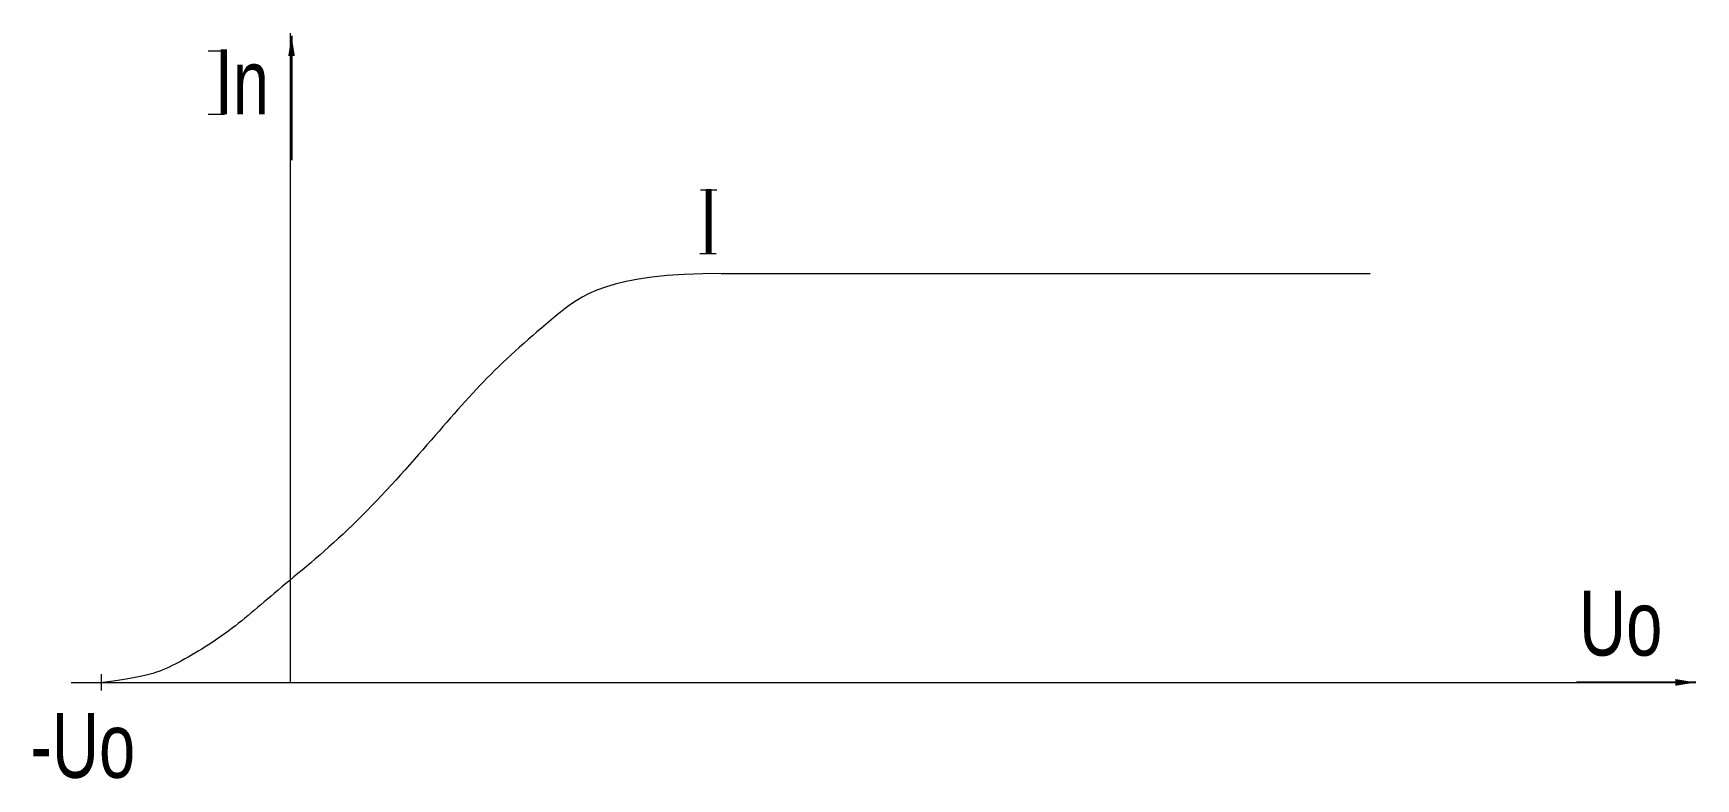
# Model space of a CAD drawing. Header units: millimetres. Extents: x -32 to 173, y -12 to 80.
import ezdxf

# ---------------------------------------------------------------- set-up
doc = ezdxf.new("R2010")
doc.units = ezdxf.units.MM
doc.layers.get('0').update_dxf_attribs({"linetype": 'CONTINUOUS', "lineweight": 0})
doc.styles.get("Standard").update_dxf_attribs({"font": 'txt', "width": 0.75})
doc.dimstyles.get("Standard").update_dxf_attribs({"dimtxt": 2.5, "dimasz": 2.5, "dimexe": 1.25, "dimexo": 0.625, "dimtad": 1, "dimtxsty": 'Standard', "dimcen": 2.5, "dimadec": 0, "dimazin": 0, "dimtfac": 1, "dimtmove": 0, "dimatfit": 3, "dimfxl": 1, "dimarcsym": 0})

msp = doc.modelspace()

# ---------------------------------------------------------------- linework, layer by layer
for p, q in [((-0.76, 0), (-0.76, 80)), ((52.34, 50.39), (132.34, 50.39)), ((-27.81, 0), (172.19, 0))]:
    msp.add_line(p, q)
at = {"lineweight": 15}
for p, q in [((-10.91, 77.82), (-8.91, 77.82)), ((-10.91, 70.04), (-8.91, 70.04)), ((49.79, 60.7), (51.79, 60.7)), ((49.71, 52.84), (51.71, 52.84)), ((-24.06, -1), (-24.06, 1))]:
    msp.add_line(p, q, dxfattribs=at)
msp.add_open_spline([(52.6, 50.4), (38.4, 50.4), (31.6, 45), (23.2, 37.6), (16.6, 29.8), (6.8, 18.8), (-2.4, 11.4), (-8.09, 6.25), (-15.36, 1.84), (-18.64, 0.61), (-23.86, 0)], degree=3)

# ---------------------------------------------------------------- texts
at = {"lineweight": 15, "char_height": 8, "width": 100, "attachment_point": 5}
for s, insert in [('In', (-6.75, 74)), ('I', (50.8, 56.8)), ('Uo', (163.25, 7.25)), ('-Uo', (-26.37, -7.81))]:
    msp.add_mtext(s, dxfattribs=dict(at, insert=insert))

# ---------------------------------------------------------------- leaders
at = {"lineweight": 15}
for points in [[(-0.63, 79.69), (-0.63, 64.38)], [(172.5, 0), (157.81, 0)]]:
    msp.add_leader(points, dimstyle='Standard', dxfattribs=at)

doc.saveas('drawing.dxf')
